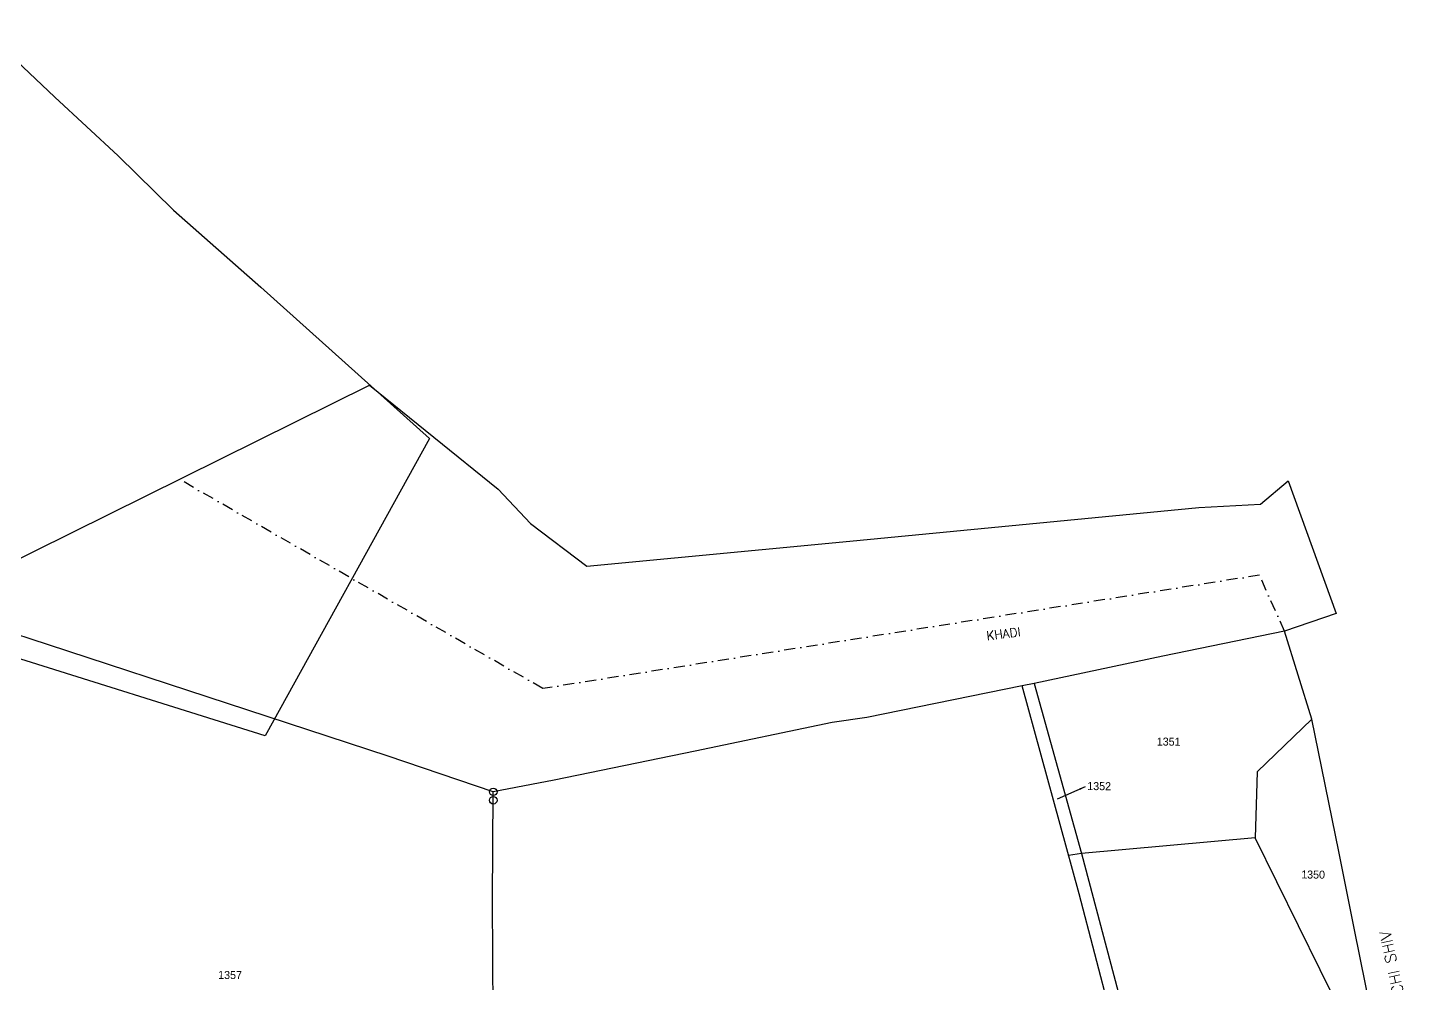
# Model space of a CAD drawing. Header units: metres. Extents: x 286362 to 288495, y 2008811 to 2013011.
# Drawn here: x 287449 to 288080, y 2012111 to 2012542 of the extents above; entities that cross this region are included whole.
import ezdxf
from ezdxf.enums import TextEntityAlignment as Align

# ---------------------------------------------------------------- set-up
doc = ezdxf.new("R2010")
doc.units = ezdxf.units.M
doc.linetypes.add('DASHDOT', pattern=[1, 0.5, -0.25, 0, -0.25])
for name, color, linetype in [('OFF', 1, 'Continuous'), ('POLY_PARCEL', 6, 'Continuous'), ('POLY_ROAD', 30, 'Continuous'), ('POLY_WATER', 4, 'Continuous'), ('TEXT_MAPIN', 7, 'Continuous'), ('TEXT_MAPOUT', 7, 'Continuous'), ('TEXT_PARCEL', 7, 'Continuous'), ('V_BOUND_LINE', 7, 'Continuous'), ('V_BOUND_STREAM_LINE', 7, 'DASHDOT')]:
    doc.layers.add(name, color=color, linetype=linetype)
doc.styles.get("Standard").update_dxf_attribs({"font": 'simplex.shx'})
doc.styles.add('TEXT_MAP', font='')
doc.styles.get('TEXT_MAP').set_extended_font_data('Kruti Dev 050')
doc.dimstyles.get("Standard").update_dxf_attribs({"dimtxt": 0.18, "dimasz": 0.18, "dimexe": 0.18, "dimexo": 0.0625, "dimgap": 0.09, "dimtad": 0, "dimtih": 1, "dimtoh": 1, "dimdec": 4, "dimzin": 0, "dimdsep": 46, "dimtxsty": 'Standard', "dimcen": 0.09, "dimadec": 0, "dimazin": 0, "dimtfac": 1, "dimtdec": 4, "dimtofl": 0, "dimtmove": 0, "dimatfit": 3, "dimfxl": 1, "dimtolj": 1, "dimtzin": 0, "dimarcsym": 0})

msp = doc.modelspace()

# ---------------------------------------------------------------- linework, layer by layer
for centre in [(287658.85, 2012197.29), (287658.82, 2012193.46)]:
    msp.add_circle(centre, 1.71)
at = {"layer": 'OFF'}
for p, q in [((287403, 2012281.66), (287602.93, 2012380.88)), ((287630.01, 2012356.72), (287555.96, 2012222.54)), ((288017.58, 2012337.66), (288039.15, 2012277.78))]:
    msp.add_line(p, q, dxfattribs=at)
at = {"layer": 'POLY_PARCEL'}
for p, q in [((288028.19, 2012230.06), (288003.59, 2012206.35)), ((288003.59, 2012206.35), (288002.57, 2012176.47)), ((287658.45, 2012148.21), (287658.85, 2012197.29)), ((288002.57, 2012176.47), (287924.29, 2012169.39)), ((288049.62, 2012081.34), (288002.57, 2012176.47)), ((287658.74, 2012094.57), (287658.45, 2012148.21))]:
    msp.add_line(p, q, dxfattribs=at)
at = {"layer": 'POLY_ROAD'}
for p, q in [((287923.15, 2012151.24), (287897.53, 2012245.06)), ((287902.92, 2012246.19), (287924.29, 2012169.39)), ((287924.29, 2012169.39), (287918.43, 2012168.52)), ((287924.29, 2012169.39), (287942.21, 2012101.88)), ((287947.79, 2012057.57), (287923.15, 2012151.24))]:
    msp.add_line(p, q, dxfattribs=at)
at = {"layer": 'POLY_WATER'}
for p, q in [((287428.03, 2012542.03), (287461, 2012510.82)), ((287461, 2012510.82), (287489.64, 2012484.31)), ((287489.64, 2012484.31), (287514.52, 2012459.73)), ((287514.52, 2012459.73), (287553.9, 2012425.03)), ((287553.9, 2012425.03), (287630.01, 2012356.72)), ((287602.93, 2012380.88), (287661.02, 2012333.92)), ((288005.01, 2012327.05), (288017.58, 2012337.66)), ((287661.02, 2012333.92), (287675.57, 2012318.44)), ((287819.72, 2012310.41), (287977.28, 2012325.59)), ((287977.28, 2012325.59), (288005.01, 2012327.05)), ((287675.57, 2012318.44), (287701.13, 2012299.1)), ((287701.13, 2012299.1), (287819.72, 2012310.41)), ((287555.96, 2012222.54), (287351.21, 2012286.66)), ((287458.18, 2012263.69), (287403, 2012281.66)), ((288039.15, 2012277.78), (288015.89, 2012269.74)), ((288015.89, 2012269.74), (287961.01, 2012258.48)), ((287538.84, 2012237.17), (287458.18, 2012263.69)), ((287961.01, 2012258.48), (287902.92, 2012246.19)), ((287897.53, 2012245.06), (287827.42, 2012230.79)), ((287902.92, 2012246.19), (287897.53, 2012245.06)), ((287611.35, 2012213.33), (287538.84, 2012237.17)), ((287827.42, 2012230.79), (287811.69, 2012228.63)), ((287811.69, 2012228.63), (287749.95, 2012215.67)), ((287658.85, 2012197.29), (287611.35, 2012213.33)), ((287749.95, 2012215.67), (287686.31, 2012202.56)), ((287686.31, 2012202.56), (287658.85, 2012197.29))]:
    msp.add_line(p, q, dxfattribs=at)
at = {"layer": 'V_BOUND_LINE'}
for p, q in [((288028.19, 2012230.06), (288015.89, 2012269.74)), ((288040.47, 2012170.4), (288028.19, 2012230.06)), ((288047.35, 2012135.8), (288040.47, 2012170.4)), ((288057.32, 2012086.21), (288047.35, 2012135.8))]:
    msp.add_line(p, q, dxfattribs=at)
at = {"layer": 'V_BOUND_STREAM_LINE', "ltscale": 10}
for p, q in [((287681.18, 2012243.93), (287517.21, 2012338.34)), ((288004.59, 2012295.1), (287681.18, 2012243.93)), ((288015.89, 2012269.74), (288004.59, 2012295.1))]:
    msp.add_line(p, q, dxfattribs=at)

# ---------------------------------------------------------------- texts
at = {"layer": 'TEXT_MAPIN'}
msp.add_text('KHADI', height=4.014, rotation=6.84928, dxfattribs=at).set_placement((287881.6, 2012265.72))
at = {"layer": 'TEXT_MAPOUT'}
msp.add_text('MOUJE MHSAPCHI SHIV', height=5.0171, rotation=102.23395, dxfattribs=at).set_placement((288079.93, 2012059.43))
at = {"layer": 'TEXT_PARCEL', "style": 'TEXT_MAP'}
for s, p in [('1351', (287963.62, 2012219.95)), ('1352', (287932.25, 2012199.86)), ('1350', (288028.78, 2012159.95)), ('1357', (287540.06, 2012114.62))]:
    msp.add_text(s, height=3.612, rotation=359.44594, dxfattribs=at).set_placement(p, align=Align.MIDDLE)

# ---------------------------------------------------------------- leaders
msp.add_leader([(287925.87, 2012199.56), (287913.37, 2012194.02)], dimstyle='Standard', override={"dimtxt": 2.5, "dimasz": 2.5, "dimexe": 1.25, "dimexo": 0.625, "dimgap": 0.625, "dimtad": 1, "dimtih": 0, "dimtoh": 0, "dimzin": 8, "dimcen": 2.5, "dimtofl": 1})

doc.saveas('drawing.dxf')
